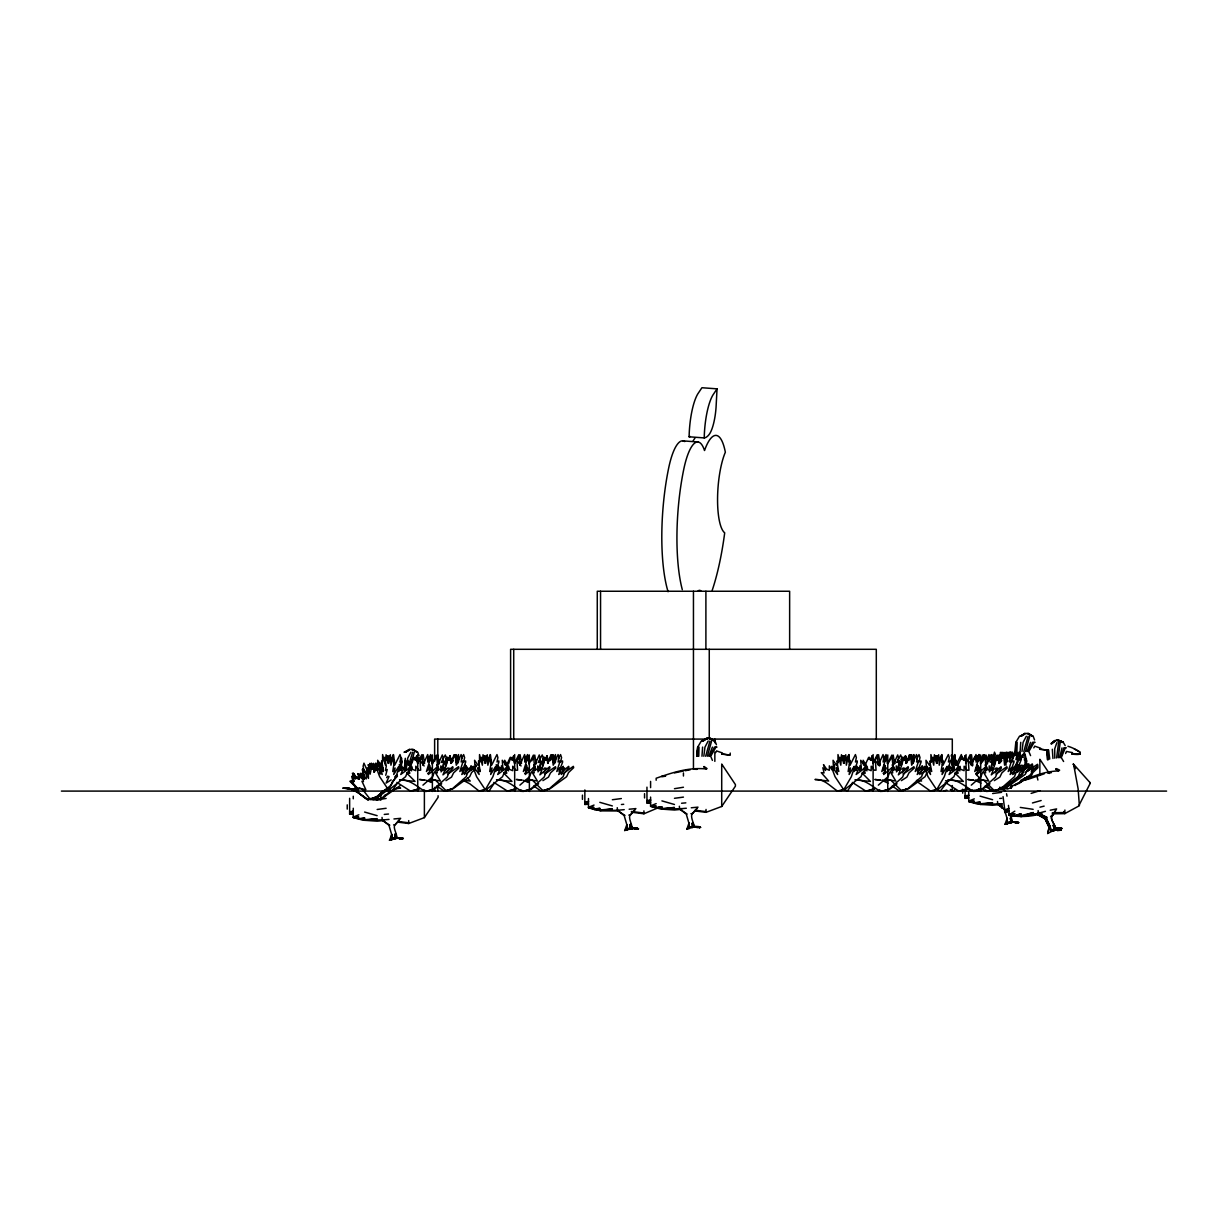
<?xml version="1.0" encoding="UTF-8"?>
<svg xmlns="http://www.w3.org/2000/svg" width="1228" height="1228" viewBox="0 0 1228 1228"><rect width="100%" height="100%" fill="white"/><g stroke="black" fill="none" stroke-linecap="round" stroke-linejoin="round"><path stroke-width="1.5" d="M396.874 783.832L391.993 791.093L387.634 788.652L379.682 776.71L376.259 767.669L376.413 766.333L382.215 774.5L380.665 767.945L381.447 767.654L383.336 771.522L381.632 762.266L381.632 760.915L382.568 761.974L382.599 754.575L385.423 765.197L386.083 754.744L388.616 763.34L389.107 755.911L389.736 760.347L390.704 757.354L391.179 759.411M391.809 839.63L391.824 834.395L389.537 840.244M493.825 783.832L488.944 791.093L484.569 788.652L476.617 776.71L473.194 767.669L473.348 766.333L479.15 774.5L477.6 767.945L478.383 767.654L480.286 771.522L478.567 762.266L478.567 760.915L479.519 761.974L479.534 754.575L482.358 765.197L483.018 754.744L485.551 763.34L486.042 755.911L486.672 760.347M627.017 828.148L627.017 824.663M689.138 828.455L688.877 823.251M852.263 783.832L847.381 791.093L843.022 788.652L835.055 776.71L831.648 767.669L831.801 766.333L837.603 774.5L836.053 767.945L836.836 767.654L838.724 771.522L837.02 762.266L837.02 760.915L837.956 761.974L837.987 754.575L840.812 765.197L841.472 754.744L844.004 763.34L844.496 755.911L845.125 760.347L846.092 757.354L846.568 759.411M947.602 781.468L940.326 791.093L935.951 788.652L928 776.71L924.577 767.669L924.73 766.333L930.532 774.5L928.982 767.945L929.765 767.654L931.653 771.522L929.949 762.266L929.949 760.915L930.901 761.974L930.916 754.575L933.74 765.197L934.401 754.744L936.933 763.34L937.424 755.911L938.054 760.347L939.021 757.354M1007.282 823.696L1007.021 818.477M370.917 767.638L370.012 765.965L366.65 774.223L363.104 768.881L363.58 778.429L362.045 778.491L359.282 774.469L359.267 778.92L356.396 777.646L353.434 773.272L354.339 775.989M386.528 789.097L376.351 797.264L367.786 799.704C360.403 795.115 354.048 787.409 344.439 788.1L358.576 789.65L350.947 781.269L353.817 781.515L352.574 776.388L355.429 779.059L353.234 773.272L356.504 777.646L359.267 778.92L359.282 774.469L362.045 778.491L363.872 778.429L363.887 776.725M992.823 759.84L992.823 758.49M391.625 834.411L391.578 839.691L391.625 834.411L388.954 825.293L382.292 820.028L382.046 817.418M401.464 767.423L401.694 758.275L400.374 758.275M698.778 756.248L699.008 747.1L697.688 747.1L696.706 756.248M1016.922 751.49L1017.152 742.341L1015.832 742.341L1014.85 751.49M717.045 388.846L716.047 407.496A29.365 7.844 -85.7 0 1 709.001 434.666A54.4 14.536 -85.7 0 1 704.227 437.92L689.108 436.784A40.171 10.73 -85.7 0 1 697.719 394.019L701.925 387.726L717.045 388.846L712.839 395.14A40.171 10.73 -85.7 0 0 704.227 437.92M394.219 764.983L394.403 760.27L393.543 763.187M400.328 767.423L400.712 758.275M491.154 764.983L491.338 760.27L490.479 763.187M697.657 756.248L698.026 747.1L697.166 754.422M849.592 764.983L849.791 760.27M942.536 764.983L942.72 760.27M955.491 764.983L955.676 760.27L954.816 763.187M1015.802 751.49L1015.832 742.341L1019.47 736.263L1024.505 734.175M373.343 765.029L373.435 763.356L373.696 764.722M1003.875 754.007L1003.967 752.334L1004.243 753.7M404.657 767.423L405.286 758.275M701.971 756.248L702.6 747.1M1020.115 751.49L1020.744 742.341M1056.587 757.983L1058.613 742.403M855.01 769.833L855.164 767.776L854.35 768.759M947.939 769.833L948.093 767.776L947.279 768.759M440.883 765.858L440.867 770.324L438.995 769.035L436.922 764.66L438.365 770.447L436.493 767.776L437.306 772.919L435.418 772.658L440.422 781.039L431.166 779.488L435.587 780.287L446.455 791.093L452.058 788.652M537.818 765.858L537.803 770.324L535.93 769.035L533.858 764.66L535.301 770.447L533.428 767.776L534.241 772.919L532.353 772.658L537.357 781.039L528.101 779.488L532.522 780.287L543.39 791.093L548.993 788.652M896.271 765.858L896.256 770.324L894.383 769.035L892.311 764.66L893.754 770.447L891.881 767.776L892.695 772.919L890.807 772.658L895.811 781.039L886.555 779.488L890.975 780.287L901.843 791.093L906.034 789.266M989.2 765.858L989.185 770.324L987.312 769.035L985.24 764.66L986.683 770.447L984.81 767.776L985.624 772.919L983.735 772.658L988.74 781.039L979.483 779.488L983.904 780.287L994.772 791.093L998.978 789.266M1060.209 742.219L1058.244 757.783M696.936 756.248L697.688 747.1L701.326 741.021L707.957 738.258L702.247 741.021L706.576 738.258L710.429 738.258L715.034 741.021L716.415 744.721M371.209 766.18L371.47 763.171L372.084 767.607M1001.741 755.159L1002.017 752.15L1002.892 756.601M1080.026 754.023L1071.768 754.023C1089.773 756.479 1074.592 748.021 1067.93 746.286M374.939 797.264L370.564 799.704L362.091 788.883L358.637 788.1L365.852 789.65L361.953 781.269L363.427 781.515L362.797 776.388L364.255 779.059L363.135 773.272L364.747 777.646L366.205 778.92L366.22 774.469L368.477 778.429L368.17 768.881L370.104 774.223L371.869 765.965L372.836 768.958L373.466 764.522L374.417 771.951L379.391 763.356L380.665 773.793M999.776 757.538L1000.467 752.334L1001.296 753.7M406.499 767.423L407.65 758.275L410.858 752.196M703.813 756.248L704.964 747.1L708.188 741.021M1021.957 751.49L1023.108 742.341L1026.332 736.263M458.535 761.974L458.504 754.575L456.095 762.081M555.47 761.974L555.44 754.575L553.03 762.081M913.924 761.974L913.893 754.575L912.481 758.996M1005.916 756.663L1007.021 752.334L1006.853 761.974L1008.065 760.915M374.954 765.858L375.139 764.522L375.4 765.888M1005.486 754.836L1005.671 753.501L1005.947 754.867M373.281 767.254L373.696 764.522L374.095 765.858M1004.028 754.867L1004.228 753.501L1006.1 765.197M380.665 766.257L380.88 764.89L381.294 766.226M1005.717 756.218L1006.146 753.501L1006.776 756.525M1001.925 807.686L1001.495 803.926M1011.197 755.22L1011.411 753.869L1012.056 756.878M1008.449 805.384L1009.094 811.109L1005.149 812.66L1003.046 796.634M1042.019 813.596C1031.397 816.635 1020.054 817.372 1009.186 815.315L1009.094 811.109L1005.21 812.215L1008.833 808.423L1005.087 809.774M1064.891 810.035L1064.768 813.642L1052.166 813.826M1078.998 805.384L1089.942 783.848L1089.712 782.267L1073.594 764.246L1078.123 788.806L1079.381 805.721L1064.768 813.642L1063.801 811.539M1006.3 756.601L1006.561 754.944M387.142 760.347L387.71 755.911L388.631 763.34M484.093 760.347L484.646 755.911L485.567 763.34M842.531 760.347L843.099 755.911L844.02 763.34M730.261 753.086L729.892 755.189L721.696 754.084M988.985 761.974L989.768 757.569L988.954 754.575L987.112 758.996M1048.083 750.124L1039.84 749.326M977.442 758.643L977.979 755.911L978.67 757.246M1047.668 833.49L1049.019 827.38L1045.074 818.738L1037.767 814.425L1037.445 813.105M955.261 763.632L954.678 754.575L952.207 765.197L951.639 754.744L951.224 756.126M1047.776 833.474L1049.219 827.319L1045.028 818.8L1037.399 814.578L1040.27 813.719M409.077 763.77L412.639 752.196M705.655 756.248L709.953 741.021M1023.799 751.49L1028.097 736.263M934.201 759.411L934.631 757.354L935.475 760.347L936.028 755.911L936.949 763.34M353.05 776.28L353.326 774.929M1000.958 761.483L1002.401 754.944M1020.238 766.901L1020.529 765.535L1018.979 765.244L1018.058 766.625M1002.969 756.218L1003.568 753.501L1004.489 756.525L1004.013 753.501L1003.383 756.218M431.013 760.5L431.673 757.569L430.644 754.575L428.296 758.996M1028.91 767.945L1027.084 771.399M901.659 763.893L901.245 765.612L898.773 760.27L899.157 769.833L898.129 769.879L896.885 767.193M1063.924 750.339L1064.2 749.187M1059.641 757.661L1062.005 747.929M374.77 768.958L375.599 764.522L376.244 767.546M379.237 766.134L379.974 763.171L380.45 766.18L379.851 764.89M373.895 767.254L374.571 764.522L375.599 767.546M977.304 758.643L977.979 755.911L978.516 757.246M1004.427 756.218L1005.118 753.501L1006.146 756.525M414.281 752.196L411.119 763.77M711.611 741.021L707.359 756.248M1029.755 736.263L1025.503 751.49M902.073 762.404L903.501 757.354L904.744 760.347L905.558 755.911L906.556 763.34M993.667 755.159L994.496 752.15L997.719 759.671M385.745 775.313L387.204 769.511L385.408 770.585L386.283 766.18L385.377 763.171M487.163 759.027L487.639 757.354L488.115 759.411M1018.089 770.017L1017.475 772.09L1028.834 763.908L1029.156 765.244L1024.275 770.156L1022.448 774.3L1006.883 786.227L1000.037 788.192M464.399 774.5L467.638 767.945L465.995 767.654L462.081 771.522L465.627 762.266L465.627 760.915L463.677 761.974L464.629 757.569L463.616 754.575L461.36 758.996M561.349 774.5L564.573 767.945L562.931 767.654L559.032 771.522M919.787 774.5L923.026 767.945L921.384 767.654L917.47 771.522M1025.303 766.702L1026.9 760.915L1024.95 761.974L1025.902 757.569L1024.904 754.575M381.094 766.134L382.015 763.171L382.645 766.18M415.617 760.347L416.706 755.911L417.735 763.34M512.567 760.347L513.642 755.911L514.67 763.34M871.005 760.347L872.08 755.911L873.123 763.34L878.573 754.744L879.969 763.494M1005.425 758.996L1006.822 754.575L1007.436 757.569M1011.151 756.586L1012.563 752.15L1013.177 755.159M545.8 760.347L546.89 755.911L547.734 763.34L552.093 754.744L553.214 765.197L558.08 754.575L558.909 757.569L558.111 761.974L559.738 760.915L559.738 762.266L556.791 771.522L560.045 767.654L561.411 767.945L558.725 774.5L568.702 766.333L568.978 767.669L564.696 772.565L563.099 776.71L549.423 788.652L541.916 791.093M992.853 762.404L995.187 757.354L997.167 760.347L998.487 755.911L999.485 763.34L1001.802 760.562M445.703 767.07L447.36 761.283L445.334 762.342L446.317 757.937L445.288 754.944L441.266 762.45M542.638 767.07L544.296 761.283L542.269 762.342L543.267 757.937L542.223 754.944L538.202 762.45M901.091 767.07L902.749 761.283L900.723 762.342L901.705 757.937L900.677 754.944L896.655 762.45M994.02 767.07L995.678 761.283L993.652 762.342L994.634 757.937L993.605 754.944L991.257 759.364M1013.3 756.586L1014.742 752.15L1015.387 755.159M1018.565 756.955L1020.023 752.518L1020.038 759.932L1021.297 758.858M1060.685 757.615L1063.939 747.76L1066.426 747.837M1056.878 742.618L1054.714 748.88L1054.791 758.213M371.823 768.958L373.036 764.522L373.957 771.951L378.777 763.356L380.02 773.793L383.305 767.607M381.939 763.893L381.325 765.612L377.656 760.27L378.009 764.983M624.745 830.512L626.833 824.679L624.162 815.561L617.5 810.296L617.254 807.686M686.866 829.069L688.939 823.236L686.268 814.118L679.606 808.853L679.36 806.243M930.256 763.893L929.642 765.612L925.973 760.27L926.572 769.833L925.022 769.879L922.274 765.858L922.259 770.324M1005.011 824.31L1007.083 818.477L1004.412 809.359L997.75 804.094L997.504 801.485M980.681 760.562L983.075 754.744L983.766 759.963M951.025 760.347L951.976 757.354L952.467 759.411M1066.119 752.227L1065.612 753.501M411.564 763.893L414.005 757.354L414.818 759.027M508.499 763.893L510.94 757.354L511.754 759.027M1053.747 830.082L1054.023 829.33C1058.475 828.179 1049.311 819.644 1051.935 816.098L1053.747 813.151M1015.095 767.5L1017.751 759.84L1017.736 758.49L1015.955 759.564L1016.83 755.159L1015.909 752.15L1011.442 761.053M1047.822 833.398L1054.269 830.097M1015.894 767.5L1018.641 759.84L1018.626 758.49L1016.784 759.564L1017.674 755.159L1016.738 752.15L1015.31 755.113M545.785 760.347L547.105 755.911L548.102 763.34M997.167 760.347L998.272 755.911L999.116 763.34L1003.476 754.744L1004.596 765.197L1009.462 754.575L1010.291 757.569L1009.493 761.974L1011.12 760.915L1011.12 762.266L1008.173 771.522L1011.427 767.654L1012.793 767.945L1010.107 774.5L1020.084 766.333L1020.361 767.669L1016.078 772.565L1014.481 776.71L1000.805 788.652L993.298 791.093L990.781 789.481M708.832 756.248L712.409 747.1M1026.976 751.49L1030.553 742.341M427.835 759.779L428.649 757.722L430.276 760.715L431.35 756.279L432.379 763.709L437.828 755.113L439.225 763.862M524.77 759.779L525.584 757.722L527.211 760.715L528.286 756.279L529.314 763.709M868.58 759.411L869.393 757.354L870.207 759.027M961.509 759.411L962.322 757.354L963.949 760.347L965.024 755.911L966.052 761.882M976.153 759.779L976.966 757.722L978.593 760.715L979.668 756.279L980.696 759.303M373.957 771.951L376.489 763.356L376.904 768.574M446.378 759.411L447.207 757.354L448.036 759.027M543.313 759.411L544.142 757.354L544.971 759.027M880.2 764.261L879.509 765.98L875.38 760.639L876.04 770.186L874.305 770.248L871.189 766.226L871.159 770.677L868.027 769.403L864.573 765.029L866.968 770.816L863.837 768.145L865.203 773.272L862.056 773.026L870.422 781.407L854.934 779.857C865.172 779.089 872.387 786.78 880.522 791.461L889.886 789.021L897.054 783.771M901.766 759.411L902.595 757.354L904.253 760.347L905.558 755.911L906.172 763.34L910.547 754.744L911.667 765.197L916.518 754.575L917.347 757.569L916.564 761.974L918.191 760.915L918.191 762.266L915.244 771.522L918.498 767.654L919.864 767.945L917.178 774.5L927.155 766.333L927.432 767.669L923.149 772.565L921.553 776.71L907.876 788.652L900.354 791.093M559.676 769.91L562.577 762.266L562.562 760.915L560.613 761.974L561.564 757.569L560.567 754.575L558.295 758.996M918.114 769.91L921.015 762.266L921.015 760.915L919.051 761.974L920.002 757.569L919.005 754.575L916.748 758.996M390.734 760.562L393.436 754.744L394.679 765.197L400.036 754.575L400.957 757.569L400.082 761.974L401.878 760.915L401.878 762.266L398.639 771.522L402.216 767.654L403.72 767.945L400.758 774.5L411.764 766.333L412.071 767.669L407.343 772.565L405.578 776.71L390.504 788.652L382.215 791.093M487.685 760.562L490.371 754.744L491.614 765.197L496.972 754.575L497.893 757.569L497.018 761.974L498.814 760.915L498.829 762.266L495.575 771.522L499.151 767.654L500.656 767.945L497.693 774.5L508.699 766.333L509.006 767.669L504.294 772.565L502.528 776.71L487.439 788.652L479.15 791.093L469.894 783.832L463.063 780.287M846.123 760.562L848.824 754.744L850.068 765.197L855.425 754.575L856.346 757.569L855.471 761.974L857.267 760.915L857.267 762.266L854.013 771.522L857.605 767.654L859.109 767.945L856.146 774.5L867.152 766.333L867.459 767.669L862.731 772.565L860.966 776.71L845.877 788.652L837.588 791.093C830.45 786.534 824.372 778.828 814.962 779.488L828.654 781.039L821.256 772.658L824.049 772.919L822.852 767.776L825.615 770.447L823.481 764.66L826.551 769.035L829.33 770.324L829.345 765.858L832.093 769.879L833.628 769.833L833.044 760.27L836.713 765.612L840.059 757.354L841.886 760.347L843.099 755.911L843.513 763.34L845.739 754.744L846.322 765.197L848.794 754.575L848.809 761.974L849.638 760.915L849.638 762.266L848.134 771.522L850.482 767.945L849.116 774.5L854.197 766.333L854.35 767.669L851.342 776.71L844.388 788.652L840.551 791.093M939.067 760.562L941.753 754.744L942.997 765.197L948.354 754.575L949.275 757.569L948.4 761.974L950.196 760.915L950.196 762.266L946.957 771.522L950.533 767.654L952.038 767.945L949.075 774.5L960.081 766.333L960.388 767.669L955.66 772.565L953.91 776.71L938.821 788.652L930.532 791.093L917.178 781.699M952.022 760.562L954.724 754.744L955.967 765.197M1006.607 758.152L1009.309 752.334L1010.076 757.538M930.855 762.404L932.988 757.354L934.815 760.347L936.028 755.911L936.457 763.34L938.668 754.744L939.251 765.197L941.722 754.575L941.738 761.974L942.567 760.915L942.567 762.266L941.062 771.522L943.411 767.945L942.045 774.5L947.126 766.333L947.279 767.669L944.286 776.71L937.317 788.652L933.495 791.093M1065.367 747.683L1061.299 757.63L1063.601 761.498M374.586 765.858L375.139 764.522L375.215 765.888M1005.118 754.836L1005.671 753.501L1005.763 754.867M1018.135 767.5L1021.143 759.84L1021.128 758.49L1019.102 759.564L1020.084 755.159L1019.056 752.15L1016.707 756.586M1022.724 769.465L1026.408 760.209L1026.393 758.858L1024.367 759.932L1025.365 755.512L1024.321 752.518L1020.299 760.04M998.671 759.978L1000.881 754.944L1002.754 757.937M1020.545 758.996L1022.417 754.575L1023.246 757.569M550.42 760.562L553.367 754.744L554.703 763.494M908.858 760.562L911.805 754.744L913.156 763.494M376.95 764.722L377.564 763.356L377.763 765.029M383.765 759.411L384.671 757.354L386.498 760.347L387.71 755.911L388.125 763.34L390.351 754.744L390.934 765.197L393.405 754.575L393.421 761.974L394.249 760.915L394.249 762.266L392.745 771.522L395.094 767.945L393.727 774.5L398.808 766.333L398.962 767.669L395.953 776.71L389 788.652L385.162 791.093M999.623 757.001L1000.544 754.944L1001.449 756.601M1007.497 753.7L1008.096 752.334L1008.311 754.007M378.976 764.722L379.606 763.356L379.82 765.029M420.129 760.562L423.184 754.744L424.581 763.494M517.065 760.562L520.119 754.744L521.516 763.494M531.709 760.93L534.763 755.113L536.16 763.862M969.122 759.088L971.501 754.744L972.898 765.197M983.766 759.457L986.145 755.113L987.542 763.862M1009.508 753.7L1010.137 752.334L1010.352 754.007M368.047 772.504L371.148 765.965L372.176 767.638L371.639 765.965M972.146 762.404L974.556 757.354L975.585 759.027M926.986 772.565L925.052 776.71L908.597 788.652L899.556 791.093L892.28 786.089M445.871 759.411L446.854 757.354L447.852 759.027M542.807 759.411L543.804 757.354L544.787 759.027M901.26 759.411L902.242 757.354L904.238 760.347L905.343 755.911L906.172 758.935M427.912 757.722L429.984 760.715L431.35 756.279L432.164 763.709L432.716 760.915M528.992 763.632L529.652 760.915M887.445 763.632L888.105 760.915M709.968 756.248L714.435 747.1L716.983 747.1M715.678 752.626L716.185 751.628M1028.112 751.49L1032.579 742.341L1035.127 742.341M1033.822 747.867L1034.329 746.854M1007.589 756.601L1008.418 754.944M975.201 759.779L976.229 757.722L978.302 760.715L979.668 756.279L980.696 763.709L983.091 760.93M1000.651 757.001L1001.68 754.944L1002.708 756.601L1002.171 754.944M376.766 799.704L377.579 798.077M1009.677 758.996L1011.949 754.575L1012.946 757.569L1011.995 761.974L1013.944 760.915L1013.96 762.266L1010.398 771.522L1014.313 767.654L1015.955 767.945L1012.732 774.5L1024.735 766.333L1025.073 767.669L1019.915 772.565L1017.997 776.71L1001.526 788.652L992.485 791.093L985.224 786.089M450.783 758.935L449.955 755.911L448.865 760.347L450.169 755.911L450.783 763.34L454.038 754.744L454.253 756.433M547.734 763.34L550.973 754.744L551.188 756.433M906.172 763.34L909.426 754.744L909.641 756.433M525.231 758.996L527.579 754.575L528.608 757.569M883.684 758.996L886.033 754.575L887.061 757.569M976.613 758.996L978.962 754.575L979.99 757.569M990.367 757.522L991.917 754.575L992.961 757.569M394.925 838.785L394.909 834.104L395.385 838.156M630.133 829.069L630.102 824.372L630.593 828.424M692.239 827.626L692.224 822.929L692.699 826.997M417.029 761.13L418.687 758.275M716.001 747.1L710.674 756.248L712.424 760.393M996.921 756.494L997.719 755.113L998.41 760.332M1034.145 742.341L1028.818 751.49L1030.568 755.619M393.942 818.953L400.666 818.324L395.078 824.725C391.87 827.918 399.929 837.803 395.155 838.141L397.012 838.233L389.414 840.274M693.927 827.058L692.792 822.883L693.927 827.043L693.252 826.597M1015.878 822.407L1018.81 822.606L1011.519 821.839L1010.936 818.109L1012.072 822.284L1011.396 821.839M1015.602 767.362L1016.692 763.908L1015.126 766.379M396.506 837.941L395.477 834.058L396.951 838.248L395.554 837.864M700.528 827.365L693.375 826.597L700.666 827.38L697.734 827.181M386.651 777.646L387.541 776.265L389.046 776.556L386.083 783.111L391.179 779.872M956.858 763.463L961.324 754.575L962.23 757.569M1051.828 816.113L1056.602 808.914L1050.216 810.219M1053.777 813.396L1051.997 816.037C1048.804 819.322 1059.426 829.391 1053.977 829.268L1054.1 829.407M1055.543 810.864L1052.058 816.037L1050.585 816.313M397.979 822.161L408.709 823.512L424.381 817.633L438.089 797.34L438.089 795.744M695.294 810.987L706.039 812.337L721.711 806.474L735.403 786.181L735.403 784.569L721.711 764.031M1008.986 753.7L1009.923 752.334L1010.721 757.538M432.164 763.709L436.447 755.113L437.552 765.551L442.31 754.944L443.124 757.937L442.356 762.342L443.953 761.283L443.953 762.619L441.067 771.875L444.26 768.022L445.595 768.314L442.955 774.868L452.748 766.702L453.025 768.037L448.819 772.934L447.253 777.078L433.822 789.021L426.454 791.461L423.982 789.834M980.481 763.709L984.764 755.113L985.869 765.551L990.643 754.944L991.456 757.937L990.674 762.342L992.27 761.283L992.27 762.619L989.384 771.875L992.577 768.022L993.912 768.314L991.272 774.868L1001.066 766.702L1001.342 768.037L997.136 772.934L995.57 777.078L982.139 789.021L974.771 791.461L972.3 789.834M450.783 763.34L455.158 754.744L456.279 765.197L461.129 754.575L461.974 757.569L461.175 761.974L462.802 760.915L462.802 762.266L459.855 771.522L463.109 767.654L464.476 767.945L461.789 774.5L471.767 766.333L472.043 767.669L467.761 772.565L466.164 776.71L452.487 788.652L444.966 791.093M455.434 756.126L456.417 754.744L457.768 763.494M1004.734 754.744L1003.767 756.126L1004.013 753.501L1004.949 756.525M543.682 769.403L544.695 768.022L546.383 768.314L543.697 772.811M902.135 769.403L903.133 768.022L904.836 768.314L902.15 772.811M995.064 769.403L996.061 768.022L997.765 768.314L995.079 772.811M1020.514 766.625L1021.512 765.244L1023.216 765.535L1020.529 770.017M380.035 764.722L381.048 763.356L381.401 765.029M983.444 756.126L984.457 754.744L984.81 756.433M998.088 756.494L999.101 755.113L999.454 756.786M1010.583 753.7L1011.596 752.334L1012.471 757.538M1015.848 754.069L1016.861 752.703L1017.214 754.376M446.762 772.811L449.448 768.314L447.744 768.022L444.705 771.061M561.979 769.772L563.36 766.333L561.365 768.789M920.417 769.772L921.215 768.713M1013.361 769.772L1014.742 766.333L1012.732 768.789M919.803 768.789L921.814 766.333L922.013 767.669M453.485 760.562L451.167 763.34L450.169 755.911L449.356 760.347L448.128 757.354L445.856 765.612L443.385 760.27L443.784 769.833L442.74 769.879L441.497 767.193M380.88 793.334L377.549 797.264L371.777 799.704M385.039 795.007L382.829 797.632L377.042 800.073L375.108 798.446M1011.411 782.297L1008.096 786.227L1002.309 788.683M393.037 838.279L395.569 837.987L394.464 837.895M1012.225 821.916L1009.155 822.33M399.407 820.043L395.186 824.709L393.605 824.863M634.615 810.311L630.394 814.978L628.813 815.131M696.736 808.868L692.5 813.535L690.919 813.688M954.739 789.481L953.281 791.093L950.365 789.466M1051.506 744.107L1054.683 740.637L1050.846 743.677M1051.997 743.431L1055.819 740.545L1051.828 743.247M1016.339 822.008L1017.214 822.76L1016.185 822.177M1018.672 822.606L1009.662 822.023M1031.182 769.772L1033.331 767.669L1033.04 766.333L1027.682 771.261M422.939 785.152L432.609 776.71L434.175 772.565L438.381 767.669L438.104 766.333L428.311 774.5L430.951 767.945L429.616 767.654L426.423 771.522L429.309 762.266L429.309 760.915L427.712 761.974L428.48 757.569L427.666 754.575L422.908 765.197L421.803 754.744L417.52 763.34L416.706 755.911L415.325 760.347L413.268 757.354L409.477 765.612L405.332 760.27L406.007 769.833L404.273 769.879L401.157 765.858L401.126 770.324L397.995 769.035M519.889 785.152L529.544 776.71L531.11 772.565L535.316 767.669L535.04 766.333L525.246 774.5L527.886 767.945L526.551 767.654L523.358 771.522L526.244 762.266L526.244 760.915L524.648 761.974L525.43 757.569L524.602 754.575L519.843 765.197L518.738 754.744L514.455 763.34L513.642 755.911L512.276 760.347L510.203 757.354L506.412 765.612L502.283 760.27L502.943 769.833L501.208 769.879L498.092 765.858L498.077 770.324L494.93 769.035M878.327 785.152L887.997 776.71L889.563 772.565L893.769 767.669L893.493 766.333L883.7 774.5L886.324 767.945L884.989 767.654L881.811 771.522L884.697 762.266L884.697 760.915L883.101 761.974L883.868 757.569L883.055 754.575L878.296 765.197L877.191 754.744L872.908 763.34L872.08 755.911L870.713 760.347L868.656 757.354L864.865 765.612L860.721 760.27L861.396 769.833L859.661 769.879L856.545 765.858L856.515 770.324L853.383 769.035M971.271 785.152L980.926 776.71L982.492 772.565L986.698 767.669L986.422 766.333L976.628 774.5L979.269 767.945L977.933 767.654L974.74 771.522L977.626 762.266L977.626 760.915L976.03 761.974L976.797 757.569L975.984 754.575L971.225 765.197L970.12 754.744L965.837 763.34L965.024 755.911L963.658 760.347L961.585 757.354L957.794 765.612L953.665 760.27L954.325 769.833L952.59 769.879L949.474 765.858L949.444 770.324L946.312 769.035M1014.497 769.096L1018.089 765.244L1019.593 765.535L1016.63 772.09L1027.636 763.908L1027.943 765.244L1023.216 770.156L1021.45 774.3L1006.361 786.227L999.73 788.192M1020.161 782.819L1027.437 776.71M394.725 776.91L397.089 774.929L397.411 776.28L392.684 781.177L390.918 785.321L375.829 797.264L367.54 799.704C360.387 795.145 354.324 787.44 344.899 788.1L358.607 789.65L351.208 781.269L354.002 781.515L352.789 776.388L354.339 777.37M1054.729 828.9L1055.773 829.13L1050.585 831.341M1053.793 830.189L1054.438 830.542M475.466 768.713L471.598 772.565L469.664 776.71L453.209 788.652L444.168 791.093L436.892 786.089M406.023 752.196L409.446 749.433M703.337 741.021L706.775 738.258M1021.481 736.263L1024.919 733.484M1005.195 811.232L1008.833 808.423M476.418 766.333L466.041 773.763M929.212 768.298L921.43 773.763M1031.228 771.261L1037.691 766.333L1038.028 767.669L1032.871 772.565L1030.952 776.71L1025.564 780.256M349.642 811.769L353.265 811.247L349.642 813.995L353.265 813.826L349.642 814.287L349.642 798.307M584.85 802.037L588.473 801.516L584.85 804.263L588.473 804.094L584.85 804.555L584.85 789.942M646.956 800.61L650.594 800.088L646.956 802.82L650.594 802.651L646.956 803.112L646.956 787.148M965.101 795.836L968.738 795.314L965.101 798.046L968.738 797.893L965.101 798.338L965.101 789.788M389.215 788.867L377.733 797.264L368.354 799.704L357.885 792.444L350.18 788.883M441.681 783.771L434.497 789.021L425.134 791.461C416.998 786.78 409.784 779.089 399.545 779.857L415.033 781.407L406.668 773.026L409.814 773.272L408.464 768.145L411.595 770.816L409.185 765.029L412.639 769.403L415.785 770.677L415.801 766.226L418.917 770.248L420.651 770.186L419.991 760.639L424.12 765.98M445.979 780.624L451.551 777.078L453.546 772.934L458.888 768.037L458.535 766.702L447.79 774.131M538.616 783.771L531.432 789.021L522.069 791.461C513.933 786.78 506.719 779.089 496.48 779.857L511.969 781.407L503.603 773.026L506.765 773.272L505.399 768.145L508.53 770.816L506.12 765.029L509.589 769.403L512.721 770.677L512.736 766.226L515.852 770.248L517.587 770.186L516.927 760.639L521.056 765.98M542.914 780.624L548.486 777.078L550.482 772.934L555.823 768.037L555.47 766.702L544.725 774.131M901.367 780.624L906.939 777.078L908.935 772.934L914.277 768.037L913.924 766.702L903.179 774.131M989.998 783.771L982.814 789.021L973.451 791.461C965.315 786.78 958.101 779.089 947.862 779.857L963.351 781.407L954.985 773.026L958.147 773.272L956.781 768.145L959.912 770.816L957.502 765.029L960.971 769.403L964.103 770.677L964.118 766.226L967.234 770.248L968.969 770.186L968.309 760.639L972.438 765.98M994.296 780.624L999.868 777.078L1001.864 772.934L1007.206 768.037L1006.853 766.702L996.108 774.131M1014.973 785.552L1030.599 774.653L1032.579 770.509L1037.921 765.612L1037.583 764.276L1025.134 772.458M1022.909 770.631L1032.303 763.908L1032.656 765.244L1027.314 770.156L1025.319 774.3L1008.265 786.227L1000.452 788.269M482.113 791.093L485.935 788.652L492.904 776.71L495.897 767.669L495.744 766.333L490.663 774.5L492.044 767.945L489.696 771.522L491.185 762.266L491.185 760.915L490.356 761.974L490.34 754.575L487.869 765.197L487.286 754.744L485.075 763.34L484.646 755.911L483.433 760.347L481.606 757.354L478.26 765.612L474.591 760.27L475.19 769.833L473.655 769.879L470.892 765.858L470.877 770.324L468.098 769.035L465.044 764.66L465.949 767.393M1024.72 733.484L1020.391 736.263L1024.674 734.175M1014.819 811.171L1009.293 814.671L1015.019 813.719L1009.186 815.315L1008.633 814.103M1020.591 780.532L1025.226 777.861L1031.167 777.063L1024.95 777.846M1001.112 788.683L1005.471 786.227M562.977 773.763L573.353 766.333L573.691 767.669L568.533 772.565L566.615 776.71L550.144 788.652L541.103 791.093L533.842 786.089M629.15 809.221L635.874 808.592L630.286 814.993C627.278 818.155 635.014 828.762 630.348 828.409L632.159 828.516L624.607 830.542M692.73 822.883L694.28 827.073L692.653 826.49L698.901 826.674L692.884 826.429C697.32 829.422 689.092 816.942 692.392 813.55L697.98 807.149L691.257 807.778M1004.872 824.341L1012.486 822.284L1010.613 822.207L1012.409 822.315L1010.736 814.379M400.052 785.69L382.998 797.632L373.634 800.073L370.488 798.446M400.543 838.601L399.085 838.524L402.354 838.755L394.771 837.987L403.214 838.54M691.395 826.935L694.28 827.073M1058.475 770.938C1041.329 771.384 1025.58 779.227 1010.613 786.918L1011.273 788.361M349.642 813.136L353.265 811.247M584.85 803.404L588.473 801.516M646.956 801.961L650.594 800.088M965.101 797.202L968.738 795.314M1061.974 828.578L1061.007 828.025C1056.679 829.007 1064.139 828.915 1061.115 827.964L1054.576 828.562M1058.521 830.021L1061.176 829.867M1054.514 740.637L1058.352 740.07L1063.141 742.065L1065.198 745.611M1057.293 740.315L1062.972 742.311L1056.817 740.407M1047.407 759.687L1047.07 750.538L1048.605 750.016L1049.725 759.042M409.216 750.124L404.933 752.196L409.262 749.433L413.115 749.433L417.72 752.196L419.101 755.895M393.559 838.325L396.951 838.248M628.767 828.593L638.545 828.823L635.613 828.608M1050.922 831.08L1051.721 830.727M1054.284 830.297L1061.053 829.867L1057.415 830.512M409.047 750.124L404.012 752.196M400.727 838.11L401.694 838.693L400.881 837.941M698.041 826.935L699.039 826.828M1011.918 787.209L1007.574 789.036L1005.64 787.424M358.837 814.793L353.265 817.05L358.837 817.157L353.265 817.48L353.265 808.254M594.045 805.061L588.473 807.318L594.045 807.425L588.473 807.748L588.473 798.522M656.166 803.619L650.594 805.875L656.166 805.982L650.594 806.305L650.594 797.079M974.311 798.86L968.738 801.116L974.311 801.209L968.738 801.531L968.738 792.306M1014.927 816.19L1020.882 813.78L1020.913 815.684L1014.927 816.19L1020.483 816.267M1016.861 822.453L1011.857 821.946L1010.874 818.124M1058.92 829.852L1059.841 829.898L1058.49 829.13M631.392 812.199L643.917 813.78L659.589 807.18M1027.652 779.473L1044.26 773.793M706.039 768.974C688.893 767.055 672.13 772.688 656.166 778.245L656.166 780.24M401.111 838.141L402.247 838.739M628.245 828.547L632.159 828.516L630.624 824.326L632.159 828.516M636.918 828.271L636.073 828.317L637.562 829.023L634.323 828.746L635.106 828.808M698.717 827.211L699.684 827.58M1016.569 822.207L1017.72 822.806L1016.354 822.192M411.81 791.093L419.178 788.652M508.745 791.093L516.113 788.652M867.198 791.093L874.566 788.652M960.127 791.093L967.495 788.652M973.083 791.093L978.992 789.144M992.163 789.988L987.726 791.461L985.27 789.834M1012.025 822.207L1009.278 822.131L1010.26 821.946M1039.916 813.719L1020.79 816.528L1033.393 812.552L1020.913 815.684M1031.121 793.395L1039.794 790.694M629.457 828.378L632.113 828.393M943.488 791.093L946.803 790.111M1032.456 802.958L1041.16 800.518M1020.882 813.78L1015.049 815.423L1009.186 815.315L1014.267 814.747M1046.855 817.203L1038.335 813.274L1045.427 811.34M1045.903 818.508L1044.951 818.8L1045.795 818.662M686.728 829.115L693.881 826.966M395.892 837.511L395.063 837.726L396.844 838.018L396.061 837.772M631.146 828.04L636.779 828.117L631.1 827.779M419.853 788.652L410.474 791.093L396.936 782.42M516.788 788.652L507.425 791.093L493.871 782.42M875.242 788.652L865.863 791.093L852.324 782.42M968.171 788.652L958.807 791.093L945.253 782.42M974.879 790.279L971.762 791.093L965.699 787.225M991.088 790.233L986.406 791.461L983.275 789.834M1007.282 788.222L1004.166 789.036L1001.02 787.424M693.713 826.72L692.653 826.49M1039.947 807.18L1044.153 806.121M395.339 837.649L401.709 838.003M1039.456 813.151L1020.79 816.528M401.295 838.079L402.37 837.818L396.506 837.956M636.902 828.961L636.181 828.255L638.422 828.808M698.625 826.904L699.684 826.659M1016.769 822.146L1017.828 821.885M427.697 773.318L429.401 772.919M524.632 773.318L526.336 772.919L525.016 767.776L528.04 770.447L525.722 764.66L527.058 765.996M883.085 773.318L884.789 772.919L883.469 767.776L885.158 768.759M976.014 773.318L977.718 772.919L976.398 767.776L979.422 770.447L977.104 764.66L980.435 769.035M1057.124 830.189L1059.979 830.42L1059.058 829.806M698.44 826.889L699.607 827.58L696.429 827.319M360.618 776.556L361.984 776.265M674.464 772.903L683.443 771.015M1016.001 784.078L1019.347 783.387M1046.732 817.357C1045.32 820.273 1051.859 826.582 1050.692 831.279M636.518 828.286L637.486 829.023L636.641 828.301M364.609 818.078L358.837 819.137L353.265 817.48L358.837 818.631L364.609 818.078L364.609 819.736L377.149 818.662L364.609 820.289L358.837 819.137L364.609 819.736M599.817 808.362L594.045 809.405L588.473 807.748L594.045 808.899L599.817 808.362L599.817 810.004L612.358 808.93L599.817 810.557L594.045 809.405L599.817 810.004M661.923 806.919L656.166 807.978L650.594 806.305L656.166 807.471L661.923 806.919L661.923 808.561L674.464 807.487L661.923 809.129L656.166 807.978L661.923 808.561M980.067 802.145L974.311 803.204L968.738 801.531L974.311 802.698L980.067 802.145L980.067 803.787L992.608 802.728L980.067 804.355L974.311 803.204L980.067 803.787M685.117 770.723L690.151 769.818M1054.269 828.9L1055.527 828.762L1053.701 825.201L1055.435 828.593L1054.284 828.7L1060.24 828.148L1054.131 828.885M1055.22 829.007L1061.007 828.025M377.149 799.873L386.129 798.415M674.464 788.698L683.443 787.24M1054.468 828.9L1053.302 829.33M1058.183 828.915L1060.777 828.608L1059.887 828.071M661.923 776.741L665.515 776.188M1058.352 828.67L1061.007 829.146L1058.352 829.222M1053.9 830.619L1051.199 831.049L1054.207 830.65M1058.244 830.067L1057.415 829.959M1052.227 829.79L1055.128 829.36M1054.1 828.746L1055.481 828.608L1054.315 828.67M1057.646 830.527L1058.306 830.45M377.149 809.482L386.129 808.285M612.358 799.75L621.337 798.553M674.464 798.307L683.443 797.11M992.608 793.534L1001.587 792.336M394.403 788.883L400.635 788.1C391.809 787.532 386.574 795.237 380.112 799.704L377.119 798.722M1059.165 828.793L1060.178 828.654M661.923 776.188L665.515 775.789M1016.907 822.054L1017.828 822.821L1014.911 822.606M384.333 819.828L364.609 820.289L377.149 821.194L384.333 820.488M617.745 810.28L599.817 810.557L617.745 810.94M681.647 808.669L661.923 809.129L674.464 810.019L681.647 809.313M999.792 803.895L980.067 804.355L992.608 805.261L999.792 804.555M1047.638 773.103L1051.199 772.75M384.257 814.425L388.508 814.026M389.015 819.398L381.969 820.058L389.783 825.216M621.429 804.509L623.717 804.294M681.571 803.25L685.838 802.851M624.223 809.666L617.177 810.326L624.975 815.484M686.329 808.239L679.284 808.884L687.097 814.041M999.715 798.476L1001.68 798.292M1002.186 803.68L997.428 804.125L1004.304 809.359M1011.979 822.008L1011.028 821.655L1012.194 821.655M1059.242 829.944L1058.751 829.99M991.057 769.879L992.101 769.833L991.702 760.27L994.173 765.612L996.445 757.354L997.673 760.347L998.487 755.911L999.101 763.34L1002.355 754.744L1002.57 756.433M362.122 778.491L363.703 778.429M696.399 827.35L697.581 827.411M637.562 828.086L631.821 828.501M1052.335 812.736L1064.937 812.537M1010.797 821.716L1012.194 821.778M630.271 827.994L631.959 828.071L629.672 828.163M629.55 828.424L631.775 828.409M396.721 837.588L395.569 837.588L396.721 837.649L395.416 834.058M1010.936 821.9L1011.749 821.885L1009.938 821.962M399.207 838.524L400.267 838.57L399.361 838.371M402.477 837.788L403.337 838.555L400.512 838.31L401.402 838.386M1024.659 733.484L1028.573 733.484L1033.178 736.263L1034.559 739.947M707.512 739.087L434.62 739.087L434.62 761.375M711.119 739.087L952.299 739.087L952.299 770.662M417.121 758.275L419.991 758.275M61.4 791.093L1166.6 791.093M1009.953 822.146L1012.363 822.192M394.495 838.079L396.905 838.125M691.794 826.72L694.081 826.69M1008.741 822.392L1011.381 822.453M690.596 827.15L693.237 827.211M628.475 828.593L631.115 828.654M395.907 838.386L393.282 838.325L396.23 838.432M1071.998 753.7L1080.041 753.9M690.719 827.181L693.559 827.273M630.532 827.918L631.944 827.964L630.685 824.326M628.598 828.624L631.438 828.716M1048.113 750.692L1047.07 750.538L1048.175 759.794M693.498 769.219L697.074 769.357M1011.028 821.655L1017.045 821.9M682.921 440.867L698.041 441.988M635.475 828.839L635.06 828.685M945.606 780.732L948.707 781.039M973.42 780.072L967.802 779.488L973.159 780.087M975.293 780.271L980.88 780.854M880.491 780.072L874.858 779.488L880.23 780.087M882.364 780.271L887.951 780.854M522.038 780.072L516.42 779.488L521.777 780.087M525.768 780.455L529.498 780.854M425.103 780.072L419.485 779.488L424.842 780.087M428.833 780.455L432.563 780.854M1059.503 829.514L1059.795 829.928M355.46 789.251L342.765 788.1L358.254 789.65L349.888 781.269L353.05 781.515L351.684 776.388L353.434 777.37M916.472 780.455L921.599 781.039M463.386 780.271L470.217 781.039L467.622 778.23M1009.186 815.315L1014.666 815.96M695.294 810.265L706.039 811.601M631.392 811.478L643.917 813.043M397.979 821.44L408.709 822.775M1020.299 807.425L1033.147 809.329M1040.009 749.08L1048.067 750.293M721.864 753.854L729.908 755.051M357.778 788.622L354.677 788.1L357.64 788.622M1066.395 751.429L1072.566 752.641M980.067 796.128L992.608 799.72M661.923 800.886L674.464 804.494M599.817 802.329L612.358 805.936M364.609 812.061L377.149 815.668M1057.001 740.131L1063.141 742.065M1034.667 746.148L1040.623 748.205M716.523 750.907L722.478 752.979M1016.016 822.668L1014.835 822.438M696.69 827.196L697.535 827.396M361.139 778.015L364.271 779.289M1058.137 740.039L1062.558 742.05M1027.115 733.484L1032.948 736.263M708.97 738.258L714.803 741.021M411.656 749.433L417.474 752.196M974.955 780.287L980.896 783.126M882.011 780.287L887.967 783.126M523.573 780.287L528.025 782.42M426.638 780.287L431.089 782.42M1056.372 768.574L1059.657 770.186M1074.331 749.034L1080.072 751.981M367.111 773.318L365.883 772.658L366.804 774.008M1005.456 791.093L999.592 787.225M1055.911 769.066L1058.828 770.662M1058.045 740.177L1062.205 742.526M358.699 777.738L356.964 776.756L357.287 778.813M1055.758 769.265L1058.613 770.969M1060.086 829.314L1061.023 829.898M465.934 768.759L464.399 767.776L464.691 769.833M368.999 768.759L367.464 767.776L367.755 769.833M879.371 789.834L881.842 791.461L889.21 789.021L902.641 777.078L904.207 772.934L908.413 768.037L908.137 766.702L898.343 774.868L900.984 768.314L899.648 768.022L896.455 771.875L899.341 762.619L899.341 761.283L897.745 762.342L898.512 757.937L897.699 754.944L892.94 765.551L891.835 755.113L887.552 763.709L886.739 756.279L885.373 760.715L883.3 757.722M520.918 789.834L523.466 791.461L530.757 789.021L544.188 777.078L545.754 772.934L549.96 768.037L549.683 766.702L539.89 774.868L542.53 768.314L541.195 768.022L538.002 771.875L540.888 762.619L540.888 761.283L539.292 762.342L540.074 757.937L539.261 754.944L534.487 765.551L533.382 755.113L529.099 763.709L528.286 756.279L526.919 760.715L524.863 757.722M1059.795 828.01L1060.792 828.624M364.394 778.92L362.521 777.646L360.449 773.272L361.063 775.989M1028.312 733.484L1032.257 736.263M710.168 738.258L714.113 741.021M412.854 749.433L416.799 752.196M947.003 767.776L949.474 770.447L948.384 767.393M704.12 766.518L707.082 768.651M703.675 766.84L706.3 768.897M1005.149 812.66L1004.473 810.618M698.763 826.858L699.576 827.58M401.449 838.003L402.293 838.755M866.4 765.612L863.146 760.27L863.468 764.983M507.947 765.612L504.693 760.27L505.015 764.983M411.012 765.612L407.757 760.27L408.08 764.983M987.251 786.089L989.599 788.345M359.067 774.975L357.686 773.64L358.714 776.357M975.677 774.008L980.389 778.706M885.511 765.996L884.16 764.66L885.158 767.393M636.089 828.209L636.964 828.977M430.122 765.996L428.772 764.66L431.105 770.447L428.081 767.776L428.403 769.833M369.336 765.996L368.108 764.66L369.014 767.393M496.189 764.66L497.294 765.996M399.254 764.66L400.343 765.996M361.109 777.14L359.036 774.469L359.006 778.92M834.457 768.759L833.751 767.776L833.889 769.833M355.874 777.646L352.405 773.272L353.434 775.989M373.957 765.858L376.704 769.879M1039.855 759.272L1049.341 773.486M365.975 773.241L363.212 768.881L363.749 775.16M954.417 768.544L952.79 765.858L952.774 770.324M861.488 768.544L859.846 765.858L859.83 770.324M503.848 769.879L501.408 765.858L501.392 770.324M406.913 769.879L404.472 765.858L404.442 770.324M370.749 764.722L369.935 763.356L368.814 772.105L368.6 768.881M368.001 772.074L363.948 763.171L363.12 766.18L363.918 770.585L362.291 769.511L363.611 775.313M993.314 757.615L992.623 756.279L991.948 759.011L992.623 756.279L993.16 757.615M958.254 764.63L956.075 760.27L956.397 764.983M878.511 762.097L879.954 764.998M995.524 757.354L996.353 759.027M975.278 757.354L976.091 759.027M884.037 757.722L885.664 760.715L886.739 756.279L887.767 763.709L893.216 755.113L894.613 763.862M1075.513 768.667L1073.211 763.923L1074.684 767.224M538.432 767.193L539.675 769.879L540.719 769.833L540.32 760.27L542.791 765.612L545.063 757.354L546.291 760.347L547.105 755.911L547.719 758.935M834.61 765.996L834.042 764.66L834.472 767.393M475.589 764.66L476.157 765.996M364.071 777.646L361.922 773.272L363.411 779.059L361.477 776.388L361.692 778.445M1004.028 754.944L1004.657 756.601M373.496 765.965L374.126 767.638M368.001 771.783L366.896 768.881L367.141 773.579M855.455 767.393L856.545 770.447L854.074 767.776L854.335 769.833M497.002 767.393L498.092 770.447L495.621 767.776L495.882 769.833M400.067 767.393L401.157 770.447L398.686 767.776L398.946 769.833M1089.727 782.282L1089.85 783.495M998.702 757.86L999.991 762.22M386.313 757.354L386.728 759.027M1038.105 810.572L1038.719 813.12L1046.01 817.434L1049.971 826.076L1050.631 831.341M1038.289 812.046L1038.596 813.289M1037.246 777.278L1037.89 780.026M1019.777 754.575L1020.407 757.569M1006.546 793.764L1007.021 796.174M1010.506 752.15L1010.997 755.159M466.425 766.333L466.625 767.669M1001.403 803.711L1002.017 807.901M1050.124 826.076L1050.615 829.529M1047.515 750.308L1048.528 759.303M373.957 767.546L373.466 764.522L372.222 768.958L370.334 765.965L366.88 774.223L362.981 768.881L363.58 776.725M368.492 769.25L368.753 772.381M894.598 760.27L894.859 763.417M536.145 760.27L536.406 763.417M439.21 760.27L439.471 763.417M1047.07 750.538L1047.745 759.518M1052.335 749.264L1052.949 758.474M981.034 760.915L981.049 762.266M1039.855 759.994L1039.855 774.991M1011.411 752.518L1011.411 757.906M1011.411 781.775L1011.411 787.424M1006.146 752.15L1006.146 757.001M1006.146 786.227L1006.146 788.683M993.652 755.113L993.652 757.645M993.652 789.834L993.652 791.461M980.696 754.944L980.696 791.461M979.008 754.575L979.008 757.569M979.008 788.652L979.008 791.093M966.052 754.575L966.052 791.093M962.691 789.205L962.691 793.165M952.299 785.521L952.299 791.093M887.767 754.944L887.767 791.461M876.301 739.087L876.301 649.305L510.602 649.305L510.602 739.087M873.123 754.575L873.123 791.093M789.635 649.305L789.635 591.251L597.269 591.251L597.269 649.305M721.711 764.752L721.711 806.474M714.849 739.087L714.849 742.802M714.849 752.089L714.849 761.375M709.262 649.305L709.262 739.087M706.039 809.436L706.039 812.337M705.9 591.251L705.9 649.305M693.452 591.251L693.452 768.805M683.443 772.949L683.443 776.035M650.594 781.407L650.594 787.639M644.546 793.687L644.546 797.939M643.917 810.879L643.917 813.78M600.553 591.251L600.553 649.305M582.44 795.13L582.44 799.382M529.314 754.944L529.391 791.461M514.67 754.575L514.67 791.093M513.718 649.305L513.718 739.087M437.797 739.087L437.797 763.233M437.797 787.378L437.797 791.093M434.62 787.378L434.62 791.093M432.379 754.944L432.379 791.461M424.381 790.924L424.381 817.633M417.735 754.575L417.735 791.093M408.709 820.596L408.709 823.512M380.88 763.724L380.88 766.257M380.88 792.812L380.88 800.073M375.599 763.171L375.599 768.958M375.599 797.264L375.599 799.704M353.265 796.22L353.265 798.799M347.232 804.862L347.232 809.114M712.225 590.284A119.945 32.035 -85.7 0 0 724.704 532.798A45.252 12.08 -85.7 0 1 717.566 498.491A45.252 12.08 -85.7 0 1 725.349 452.226A55.889 14.92 -85.7 0 0 704.519 450.507A50.087 13.37 -85.7 0 0 683.858 468.835A97.626 26.064 -85.7 0 0 682.292 589.624M698.087 590.929A23.961 6.401 -85.7 0 1 700.958 590.96M668.078 591.742A97.626 26.064 -85.7 0 1 668.738 467.714A50.087 13.37 -85.7 0 1 684.733 441.573M693.114 440.975A55.889 14.92 -85.7 0 1 695.063 437.966M690.289 436.493A54.4 14.536 -85.7 0 1 689.108 436.784M626.833 824.679L626.787 829.959L626.833 824.679M688.939 823.236L688.893 828.532L688.939 823.236M1007.083 818.477L1007.037 823.758L1007.083 818.477M1060.01 828.516L1060.915 829.146L1060.01 828.516M693.605 826.659L692.792 826.659L693.605 826.659M631.499 828.102L630.67 828.102L631.499 828.102M1011.703 822.499L1008.848 822.422L1011.703 822.499M698.318 826.782L699.008 827.534L698.195 826.782M1054.453 829.069L1053.179 825.293L1054.453 829.069M1011.043 822.146L1010.368 818.17L1011.043 822.146"/></g></svg>
